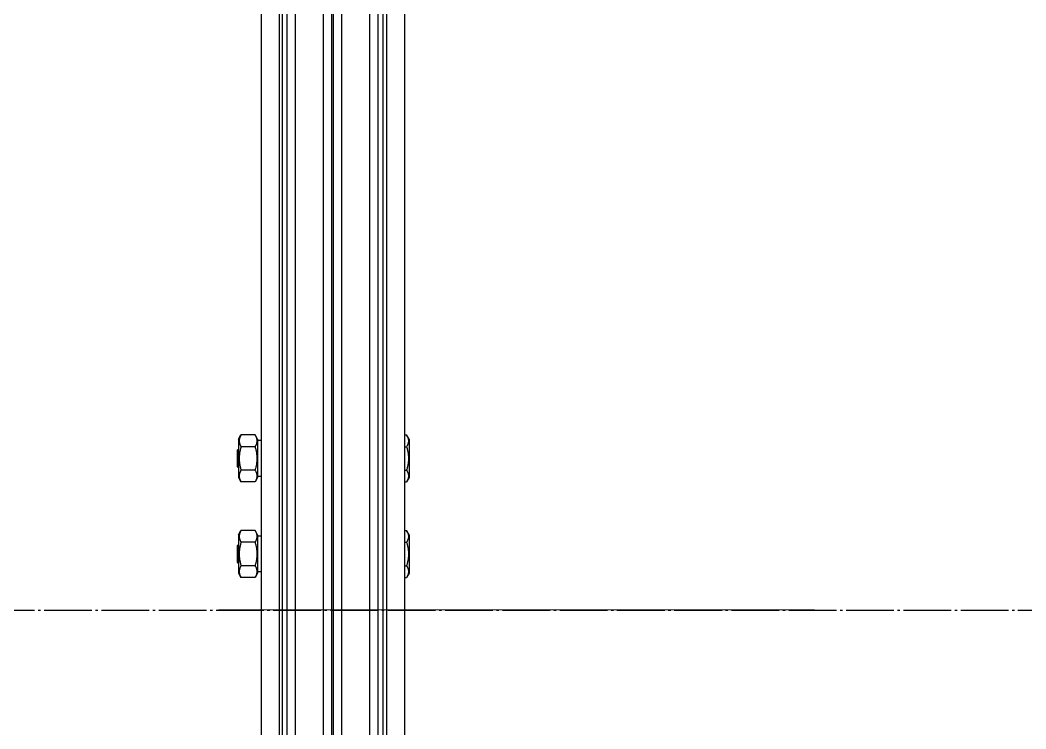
# Model space of a CAD drawing. Header units: millimetres. Extents: x -383313 to -161684, y -117025 to 99224.
# Drawn here: x -348220.1 to -347798.7, y -5631.7 to -5335 of the extents above; entities that cross this region are included whole.
import ezdxf

# ---------------------------------------------------------------- set-up
doc = ezdxf.new("R2010")
doc.units = ezdxf.units.MM
doc.header["$MEASUREMENT"] = 0
doc.linetypes.add('PS-GOST2.303 5', pattern=[24, 20, -1.5, 1, -1.5])
for name, color, linetype in [('PDF_Geometry', 7, 'Continuous'), ('PS_Оси', 5, 'PS-GOST2.303 5'), ('PV-3401', 7, 'Continuous')]:
    doc.layers.add(name, color=color, linetype=linetype)

# ---------------------------------------------------------------- blocks, each defined once
blk = doc.blocks.new('A$Cf5759c35')
at = {"layer": 'PDF_Geometry', "color": 8, "lineweight": 13}
blk.add_lwpolyline([(10574.7, 12683.07), (10324.93, 12683.07)], dxfattribs=at)
blk = doc.blocks.new('*U200')
at = {"layer": 'PV-3401'}
for p, q in [((-1658.6, 5357.65), (1031.4, 5357.65)), ((728.4, 5359.65), (726.58, 5358.6)), ((726.58, 5357.65), (726.58, 5358.6)), ((728.4, 5359.65), (744.4, 5359.65)), ((731.49, 5357.65), (731.49, 5358.6)), ((741.3, 5357.65), (741.3, 5358.6)), ((744.4, 5359.65), (746.21, 5358.6)), ((746.21, 5357.65), (746.21, 5358.6)), ((768.4, 5359.65), (766.58, 5358.6)), ((766.58, 5357.65), (766.58, 5358.6)), ((768.4, 5359.65), (784.4, 5359.65)), ((771.49, 5357.65), (771.49, 5358.6)), ((781.3, 5357.65), (781.3, 5358.6)), ((784.4, 5359.65), (786.21, 5358.6)), ((786.21, 5357.65), (786.21, 5358.6)), ((-1658.6, 5350.15), (1146.4, 5350.15)), ((1146.4, 5348.7), (-1658.6, 5348.7)), ((1146.4, 5346.69), (-1658.6, 5346.69)), ((1146.4, 5343.19), (-1658.6, 5343.19)), ((1146.4, 5331.51), (-1658.6, 5331.51)), ((1146.4, 5328.01), (-1658.6, 5328.01)), ((1146.4, 5327.23), (-1658.6, 5327.23)), ((1146.4, 5323.73), (-1658.6, 5323.73)), ((1146.4, 5312.05), (-1658.6, 5312.05)), ((1146.4, 5308.55), (-1658.6, 5308.55)), ((1146.4, 5306.54), (-1658.6, 5306.54)), ((-1658.6, 5305.15), (1146.4, 5305.15)), ((-1658.6, 5297.65), (1031.4, 5297.65)), ((728.9, 5297.65), (728.9, 5296.15)), ((743.9, 5297.65), (743.9, 5296.15)), ((768.9, 5297.65), (768.9, 5296.15)), ((783.9, 5297.65), (783.9, 5296.15)), ((728.4, 5296.15), (726.58, 5295.1)), ((726.58, 5295.1), (726.58, 5289.2)), ((728.4, 5296.15), (744.4, 5296.15)), ((731.49, 5295.1), (731.49, 5289.2)), ((741.3, 5295.1), (741.3, 5289.2)), ((744.4, 5296.15), (746.21, 5295.1)), ((746.21, 5295.1), (746.21, 5289.2)), ((768.4, 5296.15), (766.58, 5295.1)), ((766.58, 5295.1), (766.58, 5289.2)), ((768.4, 5296.15), (784.4, 5296.15)), ((771.49, 5295.1), (771.49, 5289.2)), ((781.3, 5295.1), (781.3, 5289.2)), ((784.4, 5296.15), (786.21, 5295.1)), ((786.21, 5295.1), (786.21, 5289.2)), ((728.4, 5288.15), (726.58, 5289.2)), ((744.4, 5288.15), (746.21, 5289.2)), ((768.4, 5288.15), (766.58, 5289.2)), ((784.4, 5288.15), (786.21, 5289.2)), ((728.4, 5288.15), (744.4, 5288.15)), ((733, 5287.65), (732.5, 5288.15)), ((733, 5287.65), (739.8, 5287.65)), ((739.8, 5287.65), (740.3, 5288.15)), ((768.4, 5288.15), (784.4, 5288.15)), ((773, 5287.65), (772.5, 5288.15)), ((773, 5287.65), (779.8, 5287.65)), ((779.8, 5287.65), (780.3, 5288.15))]:
    blk.add_line(p, q, dxfattribs=at)
for points in [[(726.58, 5358.6), (729.04, 5360.02), (731.49, 5358.6)], [(731.49, 5358.6), (736.4, 5360.02), (741.3, 5358.6)], [(741.3, 5358.6), (743.76, 5360.02), (746.21, 5358.6)], [(766.58, 5358.6), (769.04, 5360.02), (771.49, 5358.6)], [(771.49, 5358.6), (776.4, 5360.02), (781.3, 5358.6)], [(781.3, 5358.6), (783.76, 5360.02), (786.21, 5358.6)], [(726.58, 5295.1), (729.04, 5296.52), (731.49, 5295.1)], [(731.49, 5295.1), (736.4, 5296.52), (741.3, 5295.1)], [(741.3, 5295.1), (743.76, 5296.52), (746.21, 5295.1)], [(766.58, 5295.1), (769.04, 5296.52), (771.49, 5295.1)], [(771.49, 5295.1), (776.4, 5296.52), (781.3, 5295.1)], [(781.3, 5295.1), (783.76, 5296.52), (786.21, 5295.1)], [(726.58, 5289.2), (729.04, 5287.78), (731.49, 5289.2)], [(731.49, 5289.2), (736.4, 5287.78), (741.3, 5289.2)], [(741.3, 5289.2), (743.76, 5287.78), (746.21, 5289.2)], [(766.58, 5289.2), (769.04, 5287.78), (771.49, 5289.2)], [(771.49, 5289.2), (776.4, 5287.78), (781.3, 5289.2)], [(781.3, 5289.2), (783.76, 5287.78), (786.21, 5289.2)]]:
    blk.add_rational_spline(points, [1.22364575665, 1.41294441399, 1.22364575665], degree=2, dxfattribs=at)

msp = doc.modelspace()

# ---------------------------------------------------------------- linework, layer by layer
at = {"layer": 'PS_Оси'}
msp.add_lwpolyline([(-356346.98515, -5582.0977), (-355014.05882, -5582.0977), (-350514.05882, -5582.0977), (-345514.05882, -5582.0977), (-340514.05882, -5582.0977), (-335514.05882, -5582.0977), (-330514.05882, -5582.0977), (-325514.05882, -5582.0977), (-320514.05882, -5582.0977), (-316483.98892, -5582.0977)], dxfattribs=at)

# ---------------------------------------------------------------- block references
at = {"ltscale": 100}
msp.add_blockref('A$Cf5759c35', (-358461.97282, -18264.93104), dxfattribs=at)
at = {"layer": 'PV-3401', "rotation": 270}
msp.add_blockref('*U200', (-353416.7874, -4782.09965), dxfattribs=at)

doc.saveas('drawing.dxf')
